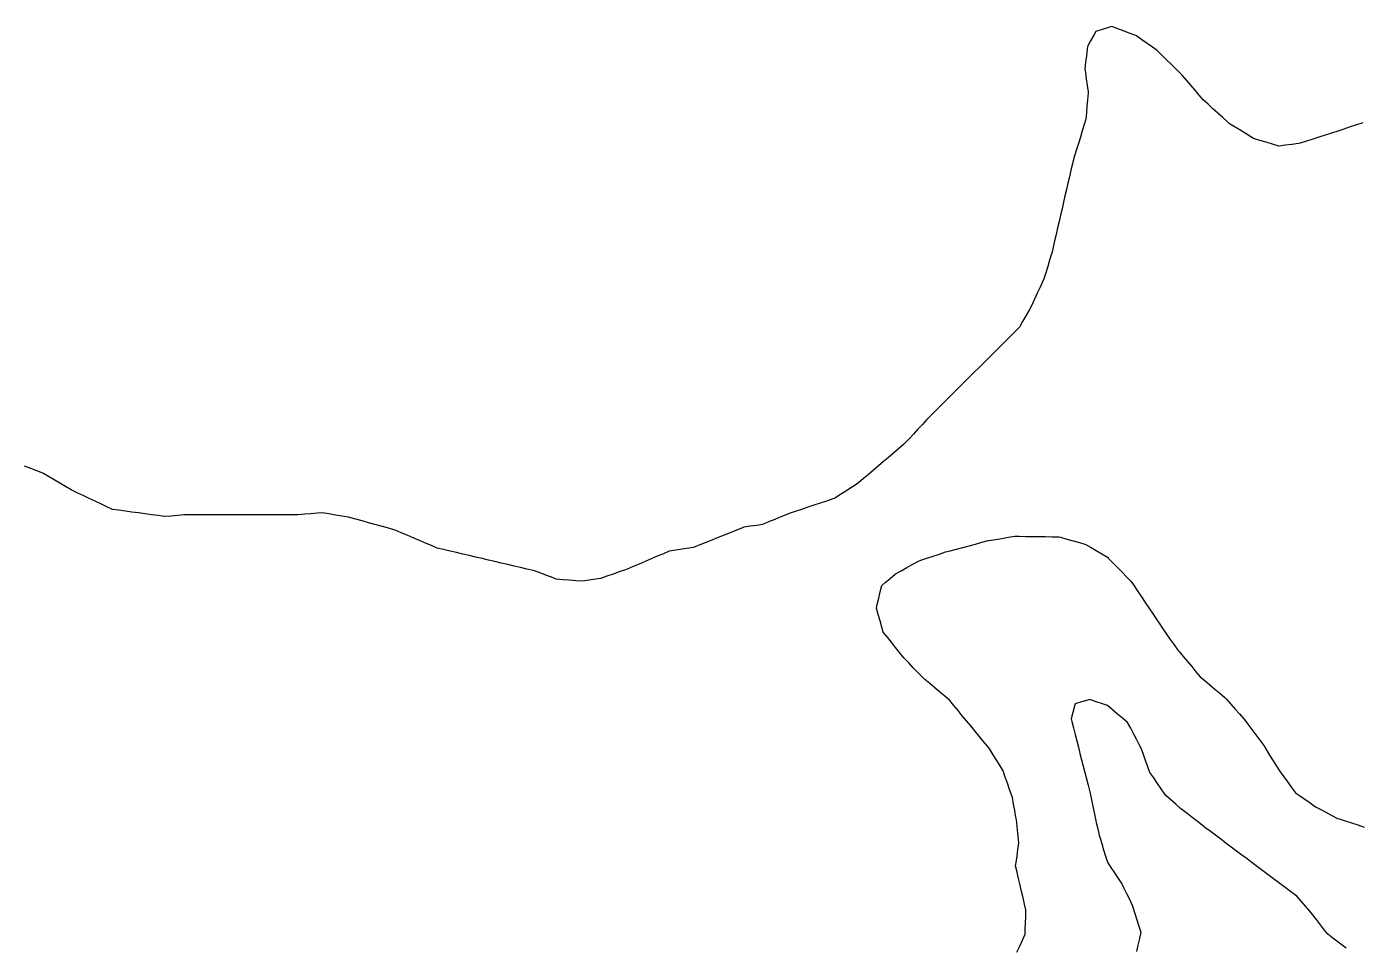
# Model space of a CAD drawing. Header units: millimetres. Extents: x 0 to 2762, y 6 to 2482.
# Drawn here: x 808.9 to 1011.3, y 876.2 to 1016 of the extents above; entities that cross this region are included whole.
import ezdxf

# ---------------------------------------------------------------- set-up
doc = ezdxf.new("R2010")
doc.units = ezdxf.units.MM
for name, color, linetype in [('ALL_HOLES', 1, 'Continuous'), ('OUTLINE_ISLAND_01_HOLE_116', 1, 'Continuous'), ('OUTLINE_ISLAND_01_HOLE_45', 1, 'Continuous')]:
    doc.layers.add(name, color=color, linetype=linetype)

msp = doc.modelspace()

# ---------------------------------------------------------------- linework, layer by layer
at = {"layer": 'ALL_HOLES'}
for points in [[(1011.9617, 1001.4008), (1011.0112, 1001.0902), (1010.0607, 1000.7796), (1009.1101, 1000.469), (1008.1596, 1000.1584), (1007.209, 999.8478), (1006.2585, 999.5372), (1005.308, 999.2265), (1004.3574, 998.9159), (1003.4069, 998.6053), (1002.4563, 998.2947), (1002.1874, 998.2589), (1001.1962, 998.1268), (1000.2049, 997.9947), (999.2137, 997.8626), (999.2003, 997.8667), (998.2443, 998.1599), (997.2882, 998.4531), (996.3322, 998.7463), (995.3762, 999.0396), (995.1181, 999.1968), (994.2642, 999.7172), (993.4102, 1000.2376), (992.5563, 1000.758), (991.7024, 1001.2784), (991.4135, 1001.5407), (990.6733, 1002.213), (989.933, 1002.8854), (989.1928, 1003.5577), (988.4526, 1004.2301), (987.7123, 1004.9024), (987.1182, 1005.607), (986.4735, 1006.3715), (985.8289, 1007.136), (985.1842, 1007.9005), (984.5396, 1008.6649), (984.2821, 1008.9164), (983.5668, 1009.6152), (982.8515, 1010.314), (982.1361, 1011.0128), (981.4208, 1011.7115), (980.7055, 1012.4103), (980.0084, 1012.9005), (979.1904, 1013.4756), (978.3723, 1014.0508), (977.5543, 1014.626), (977.5542, 1014.626), (976.6191, 1014.9804), (975.684, 1015.3347), (974.7489, 1015.6891), (973.8138, 1016.0434), (973.3036, 1015.8893), (972.3463, 1015.6001), (971.3891, 1015.3109), (971.0901, 1014.7676), (970.6079, 1013.8915), (970.1258, 1013.0154), (970.077, 1012.5909), (969.9627, 1011.5974), (969.8484, 1010.604), (969.7342, 1009.6105), (969.8109, 1009.0753), (969.9529, 1008.0854), (970.0948, 1007.0955), (970.2367, 1006.1056), (970.221, 1005.9293), (970.1322, 1004.9333), (970.0434, 1003.9372), (969.9547, 1002.9412), (969.8659, 1001.9451), (969.628, 1001.1627), (969.3371, 1000.2059), (969.0463, 999.2491), (968.7554, 998.2924), (968.4646, 997.3356), (968.1737, 996.3788), (967.8829, 995.4221), (967.8258, 995.1738), (967.6017, 994.1992), (967.3776, 993.2247), (967.1535, 992.2501), (966.9294, 991.2755), (966.7054, 990.301), (966.4813, 989.3264), (966.2572, 988.3518), (966.0331, 987.3773), (965.809, 986.4027), (965.5849, 985.4281), (965.3608, 984.4535), (965.1368, 983.479), (964.9127, 982.5044), (964.6886, 981.5298), (964.675, 981.4863), (964.3774, 980.5317), (964.0798, 979.577), (963.7821, 978.6223), (963.4845, 977.6676), (963.3293, 977.3247), (962.9171, 976.4136), (962.5049, 975.5025), (962.0926, 974.5914), (961.6804, 973.6803), (961.2605, 972.9397), (960.7672, 972.0698), (960.274, 971.1999), (959.7807, 970.33), (959.327, 969.8774), (958.6191, 969.1711), (957.9112, 968.4648), (957.2033, 967.7585), (956.4954, 967.0521), (955.7875, 966.3458), (955.0796, 965.6395), (954.3717, 964.9332), (953.6638, 964.2269), (952.9559, 963.5206), (952.248, 962.8143), (951.5401, 962.108), (950.8322, 961.4017), (950.1243, 960.6954), (949.4164, 959.9891), (948.7084, 959.2828), (948.0005, 958.5765), (947.2926, 957.8702), (946.5847, 957.1639), (945.8768, 956.4575), (945.7259, 956.2943), (945.0472, 955.5599), (944.3685, 954.8254), (943.6898, 954.091), (943.0111, 953.3566), (942.3324, 952.6222), (942.1694, 952.4835), (941.4077, 951.8355), (940.6461, 951.1875), (939.8845, 950.5395), (939.1228, 949.8915), (938.3612, 949.2435), (937.5996, 948.5955), (936.8379, 947.9475), (936.0763, 947.2995), (935.3147, 946.6515), (935.1043, 946.5144), (934.2664, 945.9687), (933.4284, 945.4229), (932.5905, 944.8771), (931.7525, 944.3314), (931.4102, 944.2172), (930.4616, 943.9007), (929.5131, 943.5842), (928.5645, 943.2677), (927.6159, 942.9512), (926.6673, 942.6347), (925.7187, 942.3182), (924.7701, 942.0017), (924.4382, 941.8641), (923.5144, 941.4811), (922.5907, 941.0981), (921.6669, 940.7151), (920.7432, 940.3321), (919.8703, 940.2004), (918.8815, 940.0511), (917.8927, 939.9018), (917.7015, 939.8252), (916.7732, 939.4532), (915.845, 939.0812), (914.9168, 938.7092), (913.9886, 938.3372), (913.0603, 937.9652), (912.1321, 937.5931), (911.2039, 937.2211), (910.2756, 936.8491), (909.5249, 936.7304), (908.5372, 936.5741), (907.5494, 936.4179), (906.5617, 936.2617), (905.6758, 935.8832), (904.7562, 935.4904), (903.8366, 935.0975), (902.917, 934.7047), (901.9974, 934.3118), (901.0778, 933.919), (900.1581, 933.5262), (899.9196, 933.443), (898.9753, 933.1138), (898.031, 932.7846), (897.0868, 932.4554), (896.1425, 932.1262), (895.3624, 932.0062), (894.374, 931.8541), (893.3857, 931.702), (893.3666, 931.7035), (892.3697, 931.7822), (891.3728, 931.8608), (890.3759, 931.9395), (889.379, 932.0181), (888.9047, 932.2012), (887.9718, 932.5612), (887.0388, 932.9212), (886.1059, 933.2813), (885.9091, 933.3274), (884.9354, 933.5554), (883.9617, 933.7834), (882.9881, 934.0114), (882.0144, 934.2394), (881.0408, 934.4675), (880.0671, 934.6955), (879.0935, 934.9235), (878.1198, 935.1515), (877.1462, 935.3796), (876.1725, 935.6076), (875.1988, 935.8356), (874.2252, 936.0636), (873.2515, 936.2916), (872.2779, 936.5197), (871.3042, 936.7477), (870.4337, 937.1195), (869.5141, 937.5123), (868.5945, 937.9052), (867.6749, 938.298), (866.7552, 938.6908), (865.8356, 939.0836), (864.916, 939.4764), (864.7052, 939.5348), (863.7416, 939.802), (862.7779, 940.0691), (861.8142, 940.3362), (860.8506, 940.6033), (859.8869, 940.8704), (858.9232, 941.1375), (857.9596, 941.4046), (857.8092, 941.4299), (856.823, 941.5956), (855.8368, 941.7614), (854.8507, 941.9272), (853.8645, 942.093), (853.1193, 942.035), (852.1223, 941.9573), (851.1253, 941.8797), (850.1283, 941.8021), (849.1686, 941.8019), (848.1686, 941.8017), (847.1686, 941.8015), (846.1686, 941.8014), (845.1686, 941.8012), (844.1686, 941.801), (843.1686, 941.8008), (842.1686, 941.8007), (841.1686, 941.8005), (840.1686, 941.8003), (839.1686, 941.8001), (838.1686, 941.7999), (837.1686, 941.7998), (836.1686, 941.7996), (835.1686, 941.7994), (834.1686, 941.7992), (833.1686, 941.7991), (832.8866, 941.7767), (831.8897, 941.6978), (830.8928, 941.6189), (829.896, 941.54), (829.871, 941.5434), (828.8802, 941.679), (827.8895, 941.8146), (826.8987, 941.9503), (825.908, 942.0859), (824.9172, 942.2215), (823.9264, 942.3572), (822.9357, 942.4928), (821.9449, 942.6285), (821.1096, 943.0232), (820.2055, 943.4505), (819.3014, 943.8778), (818.3973, 944.3051), (817.4932, 944.7324), (816.5891, 945.1596), (815.685, 945.5869), (815.6526, 945.606), (814.7913, 946.1142), (813.9301, 946.6224), (813.0688, 947.1306), (812.2076, 947.6388), (811.3463, 948.147), (810.4768, 948.4813), (809.5433, 948.84), (808.6099, 949.1988)], [(959.4094, 875.2988), (959.8238, 876.2088), (960.2383, 877.1189), (960.6528, 878.029), (960.6759, 878.7232), (960.7091, 879.7226), (960.7424, 880.7221), (960.7756, 881.7215), (960.5736, 882.5855), (960.3459, 883.5592), (960.1182, 884.533), (959.8905, 885.5067), (959.6628, 886.4804), (959.4351, 887.4542), (959.2074, 888.4279), (959.2812, 888.9493), (959.4212, 889.9395), (959.5613, 890.9296), (959.7014, 891.9198), (959.6479, 892.4155), (959.5408, 893.4097), (959.4336, 894.404), (959.3264, 895.3982), (959.2467, 895.8427), (959.0701, 896.827), (958.8935, 897.8113), (958.717, 898.7955), (958.6137, 899.0919), (958.2845, 900.0362), (957.9554, 900.9805), (957.6262, 901.9247), (957.2971, 902.869), (956.8478, 903.6061), (956.3274, 904.46), (955.8069, 905.3139), (955.2865, 906.1678), (954.9174, 906.6165), (954.2822, 907.3888), (953.6469, 908.1611), (953.0117, 908.9335), (952.3764, 909.7058), (951.7412, 910.4781), (951.1059, 911.2504), (950.4707, 912.0227), (949.8354, 912.795), (949.2002, 913.5673), (948.4477, 914.2001), (947.6823, 914.8438), (946.917, 915.4874), (946.1516, 916.131), (945.3863, 916.7746), (945.0498, 917.1206), (944.3525, 917.8373), (943.6552, 918.5541), (942.9579, 919.2709), (942.2606, 919.9877), (942.2002, 920.0637), (941.5781, 920.8466), (940.956, 921.6295), (940.3339, 922.4125), (939.7118, 923.1954), (939.0897, 923.9783), (938.8799, 924.714), (938.6057, 925.6757), (938.3315, 926.6374), (938.0572, 927.599), (938.1841, 928.1409), (938.412, 929.1146), (938.64, 930.0883), (938.8679, 931.0619), (939.378, 931.4937), (940.1413, 932.1397), (940.9046, 932.7858), (940.9469, 932.8095), (941.8188, 933.2991), (942.6907, 933.7888), (943.5626, 934.2784), (944.4346, 934.7681), (944.7782, 934.8838), (945.7259, 935.2029), (946.6737, 935.522), (947.6214, 935.8411), (948.5691, 936.1602), (949.2456, 936.3393), (950.2123, 936.5953), (951.1789, 936.8513), (952.1456, 937.1073), (953.1123, 937.3632), (954.079, 937.6192), (955.0457, 937.8752), (955.1518, 937.8929), (956.1382, 938.0575), (957.1246, 938.222), (958.111, 938.3866), (959.0973, 938.5511), (959.7542, 938.5412), (960.7541, 938.5261), (961.754, 938.511), (962.7539, 938.4959), (963.7538, 938.4809), (964.7537, 938.4658), (965.7536, 938.4507), (966.0071, 938.3801), (966.9705, 938.112), (967.9338, 937.8438), (968.8972, 937.5757), (969.8606, 937.3075), (970.5796, 936.8791), (971.4387, 936.3673), (972.2978, 935.8554), (973.1569, 935.3436), (973.2674, 935.2318), (973.9705, 934.5207), (974.6735, 933.8095), (975.3765, 933.0984), (976.0796, 932.3872), (976.7826, 931.676), (977.2402, 930.9874), (977.7937, 930.1545), (978.3471, 929.3216), (978.9006, 928.4887), (979.454, 927.6559), (980.0074, 926.823), (980.5609, 925.9901), (981.1143, 925.1572), (981.6678, 924.3243), (982.135, 923.6682), (982.7151, 922.8536), (983.2951, 922.039), (983.8752, 921.2245), (984.0524, 921.0125), (984.694, 920.2455), (985.3355, 919.4784), (985.9771, 918.7113), (986.6187, 917.9443), (987.2602, 917.1772), (987.9548, 916.5904), (988.7187, 915.945), (989.4825, 915.2996), (990.2464, 914.6542), (991.0103, 914.0089), (991.2339, 913.7583), (991.8998, 913.0122), (992.5657, 912.2661), (993.2316, 911.5201), (993.8974, 910.774), (993.9174, 910.7472), (994.5146, 909.9451), (995.1118, 909.143), (995.709, 908.3409), (996.3062, 907.5388), (996.9034, 906.7367), (997.2897, 906.1092), (997.814, 905.2577), (998.3383, 904.4062), (998.8626, 903.5546), (999.3869, 902.7031), (999.9574, 901.9408), (1000.5566, 901.1402), (1001.1558, 900.3396), (1001.7549, 899.539), (1002.3316, 899.1332), (1003.1494, 898.5578), (1003.9673, 897.9823), (1004.7851, 897.4069), (1005.4852, 897.0362), (1006.369, 896.5684), (1007.2528, 896.1005), (1008.1366, 895.6326), (1008.354, 895.5619), (1009.305, 895.2527), (1010.256, 894.9434), (1011.207, 894.6342), (1012.158, 894.3249)], [(1009.4515, 875.8945), (1009.0272, 876.2135), (1008.228, 876.8145), (1007.4287, 877.4155), (1006.6295, 878.0165), (1006.1481, 878.651), (1005.5437, 879.4476), (1004.9392, 880.2443), (1004.3348, 881.0409), (1003.9166, 881.5211), (1003.2598, 882.2751), (1002.603, 883.0292), (1001.9463, 883.7833), (1001.5734, 884.0632), (1000.7738, 884.6637), (999.9742, 885.2642), (999.1745, 885.8647), (998.3749, 886.4652), (997.5752, 887.0656), (996.7756, 887.6661), (995.9759, 888.2666), (995.1763, 888.8671), (994.3767, 889.4675), (993.577, 890.068), (992.7774, 890.6685), (991.9777, 891.269), (991.1781, 891.8694), (990.3784, 892.4699), (989.5788, 893.0704), (988.7792, 893.6709), (987.9795, 894.2713), (987.8424, 894.3773), (987.0512, 894.9889), (986.26, 895.6004), (985.4688, 896.212), (984.6776, 896.8236), (984.288, 897.1623), (983.5333, 897.8185), (982.7787, 898.4746), (982.024, 899.1307), (981.8962, 899.3164), (981.329, 900.14), (980.7618, 900.9635), (980.1945, 901.7871), (979.6273, 902.6107), (979.3067, 903.4915), (978.9647, 904.4312), (978.6227, 905.3709), (978.2807, 906.3106), (978.0887, 906.6771), (977.6247, 907.563), (977.1607, 908.4488), (976.6967, 909.3346), (976.2327, 910.2205), (975.4681, 910.8643), (974.7033, 911.5085), (973.9384, 912.1527), (973.1735, 912.7969), (972.3899, 913.0608), (971.4422, 913.3799), (970.4945, 913.699), (970.1866, 913.613), (969.2235, 913.3438), (968.2604, 913.0745), (968.1616, 912.7047), (967.9035, 911.7385), (967.6454, 910.7724), (967.7513, 910.3566), (967.9979, 909.3874), (968.2445, 908.4183), (968.4912, 907.4492), (968.7378, 906.4801), (968.9844, 905.511), (969.231, 904.5419), (969.4777, 903.5728), (969.7243, 902.6037), (969.9709, 901.6346), (970.2175, 900.6654), (970.4642, 899.6963), (970.6259, 898.9462), (970.8365, 897.9686), (971.0472, 896.9911), (971.2579, 896.0135), (971.4686, 895.036), (971.6793, 894.0584), (971.89, 893.0809), (971.9861, 892.7755), (972.2862, 891.8216), (972.5863, 890.8677), (972.8865, 889.9138), (973.1866, 888.9599), (973.6963, 888.1874), (974.247, 887.3527), (974.7976, 886.518), (975.3483, 885.6833), (975.6194, 885.1318), (976.0605, 884.2344), (976.5017, 883.3369), (976.9428, 882.4395), (977.0408, 882.129), (977.342, 881.1755), (977.6432, 880.2219), (977.9444, 879.2683), (978.2456, 878.3148), (978.017, 877.3497), (977.7865, 876.3766), (977.556, 875.4036)]]:
    msp.add_lwpolyline(points, dxfattribs=at)
at = {"layer": 'OUTLINE_ISLAND_01_HOLE_116'}
msp.add_lwpolyline([(1011.9617, 1001.4008), (1011.0112, 1001.0902), (1010.0607, 1000.7796), (1009.1101, 1000.469), (1008.1596, 1000.1584), (1007.209, 999.8478), (1006.2585, 999.5372), (1005.308, 999.2265), (1004.3574, 998.9159), (1003.4069, 998.6053), (1002.4563, 998.2947), (1002.1874, 998.2589), (1001.1962, 998.1268), (1000.2049, 997.9947), (999.2137, 997.8626), (999.2003, 997.8667), (998.2443, 998.1599), (997.2882, 998.4531), (996.3322, 998.7463), (995.3762, 999.0396), (995.1181, 999.1968), (994.2642, 999.7172), (993.4102, 1000.2376), (992.5563, 1000.758), (991.7024, 1001.2784), (991.4135, 1001.5407), (990.6733, 1002.213), (989.933, 1002.8854), (989.1928, 1003.5577), (988.4526, 1004.2301), (987.7123, 1004.9024), (987.1182, 1005.607), (986.4735, 1006.3715), (985.8289, 1007.136), (985.1842, 1007.9005), (984.5396, 1008.6649), (984.2821, 1008.9164), (983.5668, 1009.6152), (982.8515, 1010.314), (982.1361, 1011.0128), (981.4208, 1011.7115), (980.7055, 1012.4103), (980.0084, 1012.9005), (979.1904, 1013.4756), (978.3723, 1014.0508), (977.5543, 1014.626), (977.5542, 1014.626), (976.6191, 1014.9804), (975.684, 1015.3347), (974.7489, 1015.6891), (973.8138, 1016.0434), (973.3036, 1015.8893), (972.3463, 1015.6001), (971.3891, 1015.3109), (971.0901, 1014.7676), (970.6079, 1013.8915), (970.1258, 1013.0154), (970.077, 1012.5909), (969.9627, 1011.5974), (969.8484, 1010.604), (969.7342, 1009.6105), (969.8109, 1009.0753), (969.9529, 1008.0854), (970.0948, 1007.0955), (970.2367, 1006.1056), (970.221, 1005.9293), (970.1322, 1004.9333), (970.0434, 1003.9372), (969.9547, 1002.9412), (969.8659, 1001.9451), (969.628, 1001.1627), (969.3371, 1000.2059), (969.0463, 999.2491), (968.7554, 998.2924), (968.4646, 997.3356), (968.1737, 996.3788), (967.8829, 995.4221), (967.8258, 995.1738), (967.6017, 994.1992), (967.3776, 993.2247), (967.1535, 992.2501), (966.9294, 991.2755), (966.7054, 990.301), (966.4813, 989.3264), (966.2572, 988.3518), (966.0331, 987.3773), (965.809, 986.4027), (965.5849, 985.4281), (965.3608, 984.4535), (965.1368, 983.479), (964.9127, 982.5044), (964.6886, 981.5298), (964.675, 981.4863), (964.3774, 980.5317), (964.0798, 979.577), (963.7821, 978.6223), (963.4845, 977.6676), (963.3293, 977.3247), (962.9171, 976.4136), (962.5049, 975.5025), (962.0926, 974.5914), (961.6804, 973.6803), (961.2605, 972.9397), (960.7672, 972.0698), (960.274, 971.1999), (959.7807, 970.33), (959.327, 969.8774), (958.6191, 969.1711), (957.9112, 968.4648), (957.2033, 967.7585), (956.4954, 967.0521), (955.7875, 966.3458), (955.0796, 965.6395), (954.3717, 964.9332), (953.6638, 964.2269), (952.9559, 963.5206), (952.248, 962.8143), (951.5401, 962.108), (950.8322, 961.4017), (950.1243, 960.6954), (949.4164, 959.9891), (948.7084, 959.2828), (948.0005, 958.5765), (947.2926, 957.8702), (946.5847, 957.1639), (945.8768, 956.4575), (945.7259, 956.2943), (945.0472, 955.5599), (944.3685, 954.8254), (943.6898, 954.091), (943.0111, 953.3566), (942.3324, 952.6222), (942.1694, 952.4835), (941.4077, 951.8355), (940.6461, 951.1875), (939.8845, 950.5395), (939.1228, 949.8915), (938.3612, 949.2435), (937.5996, 948.5955), (936.8379, 947.9475), (936.0763, 947.2995), (935.3147, 946.6515), (935.1043, 946.5144), (934.2664, 945.9687), (933.4284, 945.4229), (932.5905, 944.8771), (931.7525, 944.3314), (931.4102, 944.2172), (930.4616, 943.9007), (929.5131, 943.5842), (928.5645, 943.2677), (927.6159, 942.9512), (926.6673, 942.6347), (925.7187, 942.3182), (924.7701, 942.0017), (924.4382, 941.8641), (923.5144, 941.4811), (922.5907, 941.0981), (921.6669, 940.7151), (920.7432, 940.3321), (919.8703, 940.2004), (918.8815, 940.0511), (917.8927, 939.9018), (917.7015, 939.8252), (916.7732, 939.4532), (915.845, 939.0812), (914.9168, 938.7092), (913.9886, 938.3372), (913.0603, 937.9652), (912.1321, 937.5931), (911.2039, 937.2211), (910.2756, 936.8491), (909.5249, 936.7304), (908.5372, 936.5741), (907.5494, 936.4179), (906.5617, 936.2617), (905.6758, 935.8832), (904.7562, 935.4904), (903.8366, 935.0975), (902.917, 934.7047), (901.9974, 934.3118), (901.0778, 933.919), (900.1581, 933.5262), (899.9196, 933.443), (898.9753, 933.1138), (898.031, 932.7846), (897.0868, 932.4554), (896.1425, 932.1262), (895.3624, 932.0062), (894.374, 931.8541), (893.3857, 931.702), (893.3666, 931.7035), (892.3697, 931.7822), (891.3728, 931.8608), (890.3759, 931.9395), (889.379, 932.0181), (888.9047, 932.2012), (887.9718, 932.5612), (887.0388, 932.9212), (886.1059, 933.2813), (885.9091, 933.3274), (884.9354, 933.5554), (883.9617, 933.7834), (882.9881, 934.0114), (882.0144, 934.2394), (881.0408, 934.4675), (880.0671, 934.6955), (879.0935, 934.9235), (878.1198, 935.1515), (877.1462, 935.3796), (876.1725, 935.6076), (875.1988, 935.8356), (874.2252, 936.0636), (873.2515, 936.2916), (872.2779, 936.5197), (871.3042, 936.7477), (870.4337, 937.1195), (869.5141, 937.5123), (868.5945, 937.9052), (867.6749, 938.298), (866.7552, 938.6908), (865.8356, 939.0836), (864.916, 939.4764), (864.7052, 939.5348), (863.7416, 939.802), (862.7779, 940.0691), (861.8142, 940.3362), (860.8506, 940.6033), (859.8869, 940.8704), (858.9232, 941.1375), (857.9596, 941.4046), (857.8092, 941.4299), (856.823, 941.5956), (855.8368, 941.7614), (854.8507, 941.9272), (853.8645, 942.093), (853.1193, 942.035), (852.1223, 941.9573), (851.1253, 941.8797), (850.1283, 941.8021), (849.1686, 941.8019), (848.1686, 941.8017), (847.1686, 941.8015), (846.1686, 941.8014), (845.1686, 941.8012), (844.1686, 941.801), (843.1686, 941.8008), (842.1686, 941.8007), (841.1686, 941.8005), (840.1686, 941.8003), (839.1686, 941.8001), (838.1686, 941.7999), (837.1686, 941.7998), (836.1686, 941.7996), (835.1686, 941.7994), (834.1686, 941.7992), (833.1686, 941.7991), (832.8866, 941.7767), (831.8897, 941.6978), (830.8928, 941.6189), (829.896, 941.54), (829.871, 941.5434), (828.8802, 941.679), (827.8895, 941.8146), (826.8987, 941.9503), (825.908, 942.0859), (824.9172, 942.2215), (823.9264, 942.3572), (822.9357, 942.4928), (821.9449, 942.6285), (821.1096, 943.0232), (820.2055, 943.4505), (819.3014, 943.8778), (818.3973, 944.3051), (817.4932, 944.7324), (816.5891, 945.1596), (815.685, 945.5869), (815.6526, 945.606), (814.7913, 946.1142), (813.9301, 946.6224), (813.0688, 947.1306), (812.2076, 947.6388), (811.3463, 948.147), (810.4768, 948.4813), (809.5433, 948.84), (808.6099, 949.1988)], dxfattribs=at)
at = {"layer": 'OUTLINE_ISLAND_01_HOLE_45'}
for points in [[(959.4094, 875.2988), (959.8238, 876.2088), (960.2383, 877.1189), (960.6528, 878.029), (960.6759, 878.7232), (960.7091, 879.7226), (960.7424, 880.7221), (960.7756, 881.7215), (960.5736, 882.5855), (960.3459, 883.5592), (960.1182, 884.533), (959.8905, 885.5067), (959.6628, 886.4804), (959.4351, 887.4542), (959.2074, 888.4279), (959.2812, 888.9493), (959.4212, 889.9395), (959.5613, 890.9296), (959.7014, 891.9198), (959.6479, 892.4155), (959.5408, 893.4097), (959.4336, 894.404), (959.3264, 895.3982), (959.2467, 895.8427), (959.0701, 896.827), (958.8935, 897.8113), (958.717, 898.7955), (958.6137, 899.0919), (958.2845, 900.0362), (957.9554, 900.9805), (957.6262, 901.9247), (957.2971, 902.869), (956.8478, 903.6061), (956.3274, 904.46), (955.8069, 905.3139), (955.2865, 906.1678), (954.9174, 906.6165), (954.2822, 907.3888), (953.6469, 908.1611), (953.0117, 908.9335), (952.3764, 909.7058), (951.7412, 910.4781), (951.1059, 911.2504), (950.4707, 912.0227), (949.8354, 912.795), (949.2002, 913.5673), (948.4477, 914.2001), (947.6823, 914.8438), (946.917, 915.4874), (946.1516, 916.131), (945.3863, 916.7746), (945.0498, 917.1206), (944.3525, 917.8373), (943.6552, 918.5541), (942.9579, 919.2709), (942.2606, 919.9877), (942.2002, 920.0637), (941.5781, 920.8466), (940.956, 921.6295), (940.3339, 922.4125), (939.7118, 923.1954), (939.0897, 923.9783), (938.8799, 924.714), (938.6057, 925.6757), (938.3315, 926.6374), (938.0572, 927.599), (938.1841, 928.1409), (938.412, 929.1146), (938.64, 930.0883), (938.8679, 931.0619), (939.378, 931.4937), (940.1413, 932.1397), (940.9046, 932.7858), (940.9469, 932.8095), (941.8188, 933.2991), (942.6907, 933.7888), (943.5626, 934.2784), (944.4346, 934.7681), (944.7782, 934.8838), (945.7259, 935.2029), (946.6737, 935.522), (947.6214, 935.8411), (948.5691, 936.1602), (949.2456, 936.3393), (950.2123, 936.5953), (951.1789, 936.8513), (952.1456, 937.1073), (953.1123, 937.3632), (954.079, 937.6192), (955.0457, 937.8752), (955.1518, 937.8929), (956.1382, 938.0575), (957.1246, 938.222), (958.111, 938.3866), (959.0973, 938.5511), (959.7542, 938.5412), (960.7541, 938.5261), (961.754, 938.511), (962.7539, 938.4959), (963.7538, 938.4809), (964.7537, 938.4658), (965.7536, 938.4507), (966.0071, 938.3801), (966.9705, 938.112), (967.9338, 937.8438), (968.8972, 937.5757), (969.8606, 937.3075), (970.5796, 936.8791), (971.4387, 936.3673), (972.2978, 935.8554), (973.1569, 935.3436), (973.2674, 935.2318), (973.9705, 934.5207), (974.6735, 933.8095), (975.3765, 933.0984), (976.0796, 932.3872), (976.7826, 931.676), (977.2402, 930.9874), (977.7937, 930.1545), (978.3471, 929.3216), (978.9006, 928.4887), (979.454, 927.6559), (980.0074, 926.823), (980.5609, 925.9901), (981.1143, 925.1572), (981.6678, 924.3243), (982.135, 923.6682), (982.7151, 922.8536), (983.2951, 922.039), (983.8752, 921.2245), (984.0524, 921.0125), (984.694, 920.2455), (985.3355, 919.4784), (985.9771, 918.7113), (986.6187, 917.9443), (987.2602, 917.1772), (987.9548, 916.5904), (988.7187, 915.945), (989.4825, 915.2996), (990.2464, 914.6542), (991.0103, 914.0089), (991.2339, 913.7583), (991.8998, 913.0122), (992.5657, 912.2661), (993.2316, 911.5201), (993.8974, 910.774), (993.9174, 910.7472), (994.5146, 909.9451), (995.1118, 909.143), (995.709, 908.3409), (996.3062, 907.5388), (996.9034, 906.7367), (997.2897, 906.1092), (997.814, 905.2577), (998.3383, 904.4062), (998.8626, 903.5546), (999.3869, 902.7031), (999.9574, 901.9408), (1000.5566, 901.1402), (1001.1558, 900.3396), (1001.7549, 899.539), (1002.3316, 899.1332), (1003.1494, 898.5578), (1003.9673, 897.9823), (1004.7851, 897.4069), (1005.4852, 897.0362), (1006.369, 896.5684), (1007.2528, 896.1005), (1008.1366, 895.6326), (1008.354, 895.5619), (1009.305, 895.2527), (1010.256, 894.9434), (1011.207, 894.6342), (1012.158, 894.3249)], [(1009.4515, 875.8945), (1009.0272, 876.2135), (1008.228, 876.8145), (1007.4287, 877.4155), (1006.6295, 878.0165), (1006.1481, 878.651), (1005.5437, 879.4476), (1004.9392, 880.2443), (1004.3348, 881.0409), (1003.9166, 881.5211), (1003.2598, 882.2751), (1002.603, 883.0292), (1001.9463, 883.7833), (1001.5734, 884.0632), (1000.7738, 884.6637), (999.9742, 885.2642), (999.1745, 885.8647), (998.3749, 886.4652), (997.5752, 887.0656), (996.7756, 887.6661), (995.9759, 888.2666), (995.1763, 888.8671), (994.3767, 889.4675), (993.577, 890.068), (992.7774, 890.6685), (991.9777, 891.269), (991.1781, 891.8694), (990.3784, 892.4699), (989.5788, 893.0704), (988.7792, 893.6709), (987.9795, 894.2713), (987.8424, 894.3773), (987.0512, 894.9889), (986.26, 895.6004), (985.4688, 896.212), (984.6776, 896.8236), (984.288, 897.1623), (983.5333, 897.8185), (982.7787, 898.4746), (982.024, 899.1307), (981.8962, 899.3164), (981.329, 900.14), (980.7618, 900.9635), (980.1945, 901.7871), (979.6273, 902.6107), (979.3067, 903.4915), (978.9647, 904.4312), (978.6227, 905.3709), (978.2807, 906.3106), (978.0887, 906.6771), (977.6247, 907.563), (977.1607, 908.4488), (976.6967, 909.3346), (976.2327, 910.2205), (975.4681, 910.8643), (974.7033, 911.5085), (973.9384, 912.1527), (973.1735, 912.7969), (972.3899, 913.0608), (971.4422, 913.3799), (970.4945, 913.699), (970.1866, 913.613), (969.2235, 913.3438), (968.2604, 913.0745), (968.1616, 912.7047), (967.9035, 911.7385), (967.6454, 910.7724), (967.7513, 910.3566), (967.9979, 909.3874), (968.2445, 908.4183), (968.4912, 907.4492), (968.7378, 906.4801), (968.9844, 905.511), (969.231, 904.5419), (969.4777, 903.5728), (969.7243, 902.6037), (969.9709, 901.6346), (970.2175, 900.6654), (970.4642, 899.6963), (970.6259, 898.9462), (970.8365, 897.9686), (971.0472, 896.9911), (971.2579, 896.0135), (971.4686, 895.036), (971.6793, 894.0584), (971.89, 893.0809), (971.9861, 892.7755), (972.2862, 891.8216), (972.5863, 890.8677), (972.8865, 889.9138), (973.1866, 888.9599), (973.6963, 888.1874), (974.247, 887.3527), (974.7976, 886.518), (975.3483, 885.6833), (975.6194, 885.1318), (976.0605, 884.2344), (976.5017, 883.3369), (976.9428, 882.4395), (977.0408, 882.129), (977.342, 881.1755), (977.6432, 880.2219), (977.9444, 879.2683), (978.2456, 878.3148), (978.017, 877.3497), (977.7865, 876.3766), (977.556, 875.4036)]]:
    msp.add_lwpolyline(points, dxfattribs=at)

doc.saveas('drawing.dxf')
